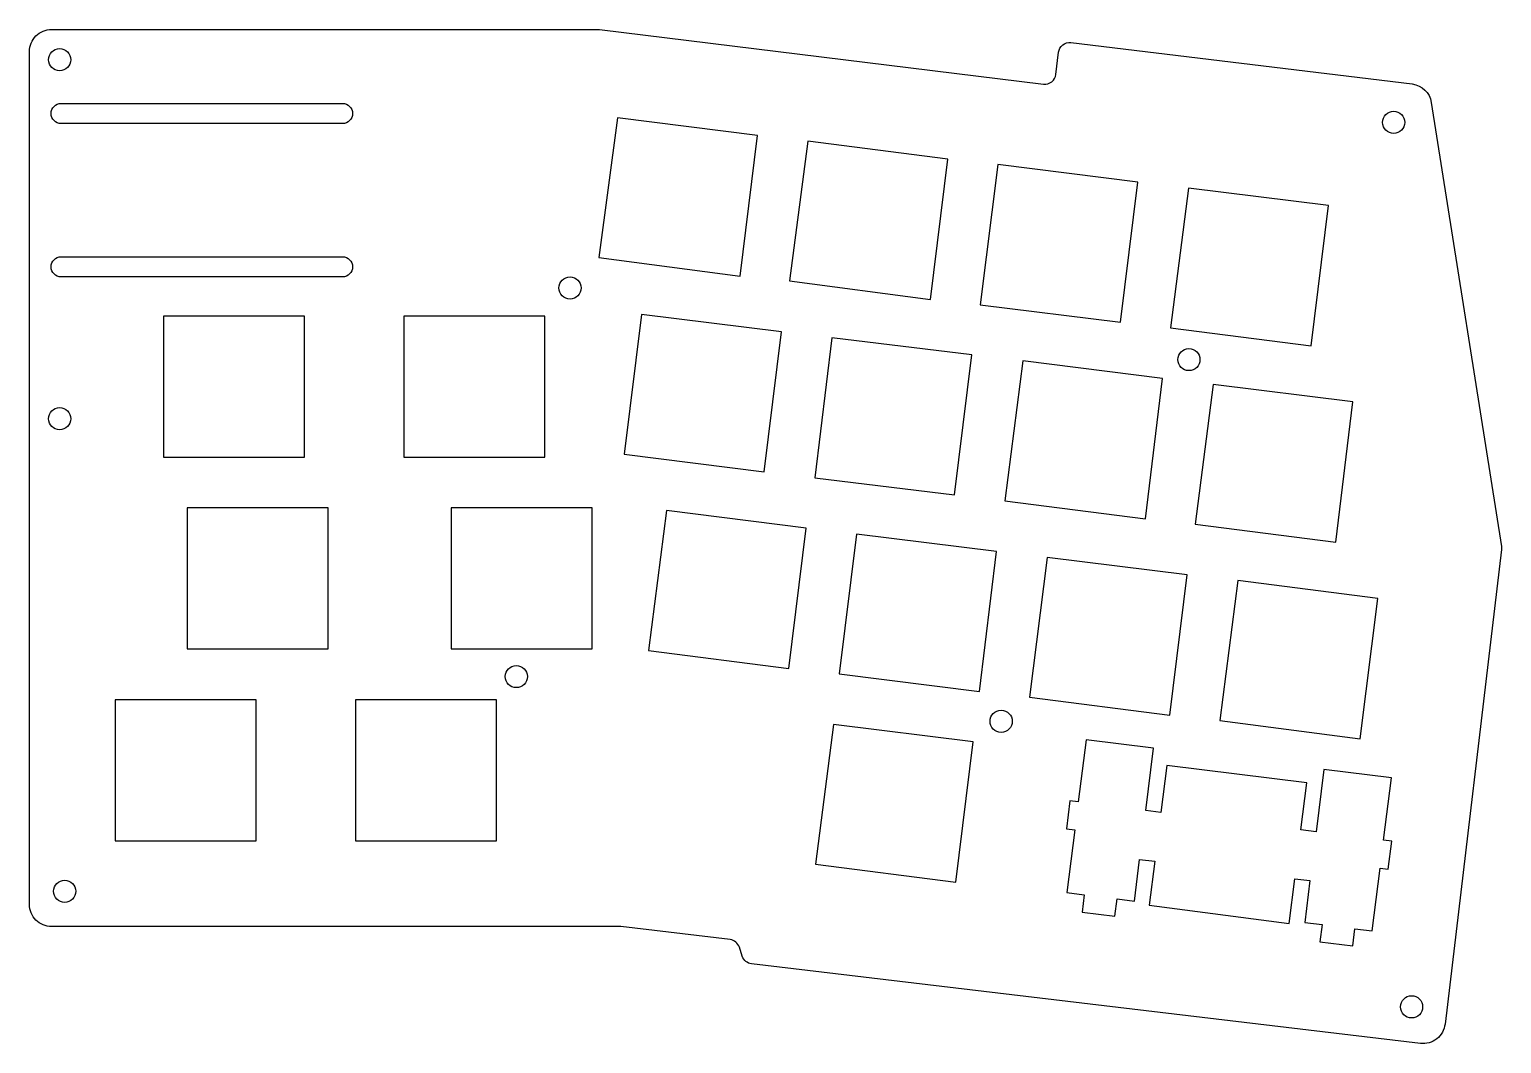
# Model space of a CAD drawing. Header units: millimetres. Extents: x 92 to 238, y -112 to -11.
import ezdxf

# ---------------------------------------------------------------- set-up
doc = ezdxf.new("R2010")
doc.units = ezdxf.units.MM
doc.layers.get('0').update_dxf_attribs({"linetype": 'CONTINUOUS'})

msp = doc.modelspace()

# ---------------------------------------------------------------- linework, layer by layer
for points in [[(150.3, -100.26), (93.91, -100.26, -0.414214), (91.71, -98.06), (91.71, -13.4, -0.414214), (93.91, -11.2), (148.16, -11.2, -0.030571), (148.3, -11.2), (192.4, -16.62, 0.414667), (193.63, -15.66), (193.9, -13.46, -0.414214), (195.12, -12.5), (228.99, -16.61, -0.335137), (230.9, -18.45), (237.86, -62.52, -0.068859), (237.87, -62.82), (232.26, -109.94, -0.414214), (229.82, -111.86), (163.41, -103.96, -0.291816), (162.49, -103.21), (162.2, -102.31, 0.291816), (161.28, -101.56), (150.43, -100.27, 0.029606)], [(122.8, -20.54), (94.86, -20.54, -1), (94.86, -18.54), (122.8, -18.54, -1)], [(122.8, -35.76), (94.86, -35.76, -1), (94.86, -33.76), (122.8, -33.76, -1)]]:
    msp.add_lwpolyline(points, format="xyb", close=True)
for points in [[(162.28, -35.7), (163.99, -21.74), (150.11, -19.96), (148.25, -33.83)], [(181.18, -38), (182.89, -24.06), (169, -22.28), (167.17, -36.16)], [(201.75, -26.35), (187.86, -24.62), (186.12, -38.52), (200.05, -40.26)], [(220.69, -28.69), (206.79, -26.94), (205, -40.82), (218.97, -42.62)], [(119.03, -39.65), (105.03, -39.65), (105.03, -53.65), (119.03, -53.65)], [(142.88, -39.65), (128.88, -39.65), (128.88, -53.65), (142.88, -53.65)], [(166.38, -41.2), (152.48, -39.48), (150.75, -53.37), (164.67, -55.1)], [(185.27, -43.51), (171.37, -41.8), (169.68, -55.7), (183.57, -57.4)], [(204.22, -45.86), (190.33, -44.11), (188.54, -57.99), (202.51, -59.79)], [(223.12, -48.17), (209.23, -46.43), (207.46, -60.32), (221.41, -62.09)], [(121.37, -58.7), (107.37, -58.7), (107.37, -72.7), (121.37, -72.7)], [(147.57, -58.7), (133.57, -58.7), (133.57, -72.7), (147.57, -72.7)], [(168.84, -60.7), (154.95, -58.96), (153.17, -72.85), (167.12, -74.63)], [(187.74, -63.02), (173.84, -61.29), (172.1, -75.18), (186.03, -76.93)], [(206.65, -65.34), (192.76, -63.61), (191, -77.5), (204.94, -79.26)], [(225.58, -67.68), (211.69, -65.92), (209.89, -79.8), (223.85, -81.61)], [(114.23, -77.75), (100.23, -77.75), (100.23, -91.75), (114.23, -91.75)], [(138.08, -77.75), (124.08, -77.75), (124.08, -91.75), (138.08, -91.75)], [(185.42, -81.93), (171.53, -80.19), (169.77, -94.08), (183.69, -95.85)], [(218.53, -85.99), (204.64, -84.26), (204.05, -88.92), (202.54, -88.73), (203.31, -82.55), (196.62, -81.71), (195.84, -87.89), (195.02, -87.79), (194.68, -90.55), (195.5, -90.66), (194.72, -96.89), (196.43, -97.11), (196.22, -98.82), (199.49, -99.23), (199.7, -97.52), (201.42, -97.73), (201.93, -93.59), (203.45, -93.78), (202.9, -98.14), (216.79, -99.94), (217.34, -95.52), (218.85, -95.7), (218.33, -99.85), (220.05, -100.06), (219.83, -101.77), (223.11, -102.18), (223.32, -100.47), (225.03, -100.68), (225.81, -94.45), (226.63, -94.55), (226.98, -91.79), (226.16, -91.68), (226.93, -85.5), (220.23, -84.67), (219.46, -90.85), (217.95, -90.66)]]:
    msp.add_lwpolyline(points, close=True)
for centre in [(94.71, -14.2), (227.16, -20.42), (145.39, -36.86), (206.83, -43.97), (94.71, -49.84), (140.05, -75.44), (188.19, -79.88), (95.21, -96.76), (228.94, -108.23)]:
    msp.add_circle(centre, 1.1)

doc.saveas('drawing.dxf')
